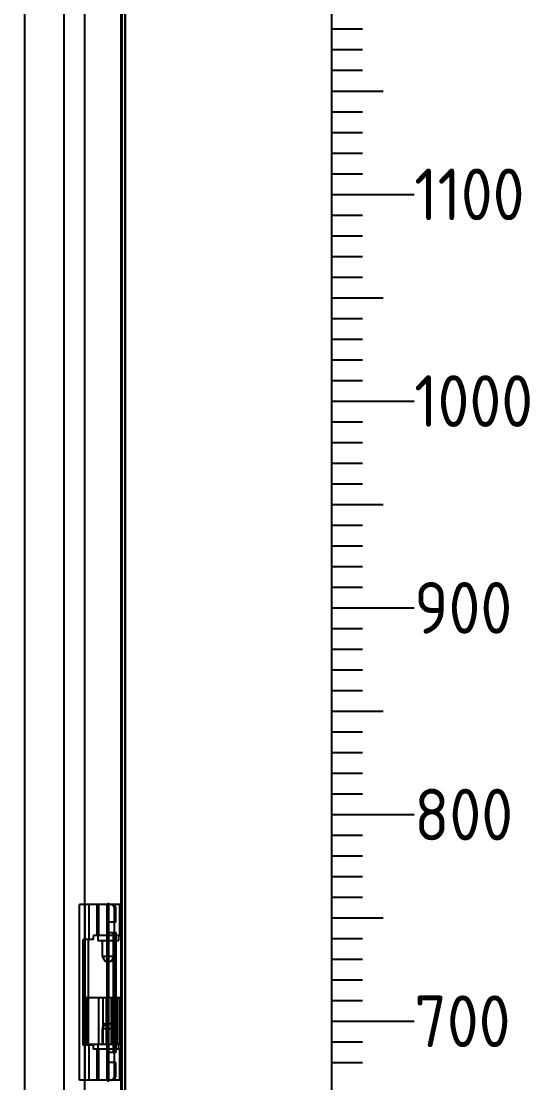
# Model space of a CAD drawing. Header units: millimetres. Extents: x 0 to 69574, y -5 to 41746.
# Drawn here: x 39951 to 40198, y 15439 to 15953 of the extents above; entities that cross this region are included whole.
import ezdxf
from ezdxf.enums import TextEntityAlignment as Align

# ---------------------------------------------------------------- set-up
doc = ezdxf.new("R2010")
doc.units = ezdxf.units.MM
doc.set_wipeout_variables(frame=1)
doc.layers.add('! NO PLOT !', color=7, linetype='Continuous', true_color=0xff75dd, plot=False)
doc.layers.add('000-PI-ORMAR', color=2, linetype='Continuous')
doc.styles.add('PI0', font='isocpeur.ttf', dxfattribs={"width": 0.9})

# ---------------------------------------------------------------- blocks, each defined once
blk = doc.blocks.new('skala_2300')
for p, q in [((0, 1400), (0, 540)), ((0, 1180), (15, 1180)), ((0, 1170), (15, 1170)), ((0, 1160), (15, 1160)), ((0, 1150), (25, 1150)), ((0, 1140), (15, 1140)), ((0, 1130), (15, 1130)), ((0, 1120), (15, 1120)), ((0, 1110), (15, 1110)), ((0, 1100), (40, 1100)), ((0, 1090), (15, 1090)), ((0, 1080), (15, 1080)), ((0, 1070), (15, 1070)), ((0, 1060), (15, 1060)), ((0, 1050), (25, 1050)), ((0, 1040), (15, 1040)), ((0, 1030), (15, 1030)), ((0, 1020), (15, 1020)), ((0, 1010), (15, 1010)), ((0, 1000), (40, 1000)), ((0, 1000), (40, 1000)), ((0, 1000), (40, 1000)), ((0, 1000), (40, 1000)), ((0, 990), (15, 990)), ((0, 980), (15, 980)), ((0, 970), (15, 970)), ((0, 960), (15, 960)), ((0, 950), (25, 950)), ((0, 940), (15, 940)), ((0, 930), (15, 930)), ((0, 920), (15, 920)), ((0, 910), (15, 910)), ((0, 900), (40, 900)), ((0, 890), (15, 890)), ((0, 880), (15, 880)), ((0, 870), (15, 870)), ((0, 860), (15, 860)), ((0, 850), (25, 850)), ((0, 840), (15, 840)), ((0, 830), (15, 830)), ((0, 820), (15, 820)), ((0, 810), (15, 810)), ((0, 800), (40, 800)), ((0, 800), (40, 800)), ((0, 800), (40, 800)), ((0, 800), (40, 800)), ((0, 800), (40, 800)), ((0, 790), (15, 790)), ((0, 780), (15, 780)), ((0, 770), (15, 770)), ((0, 760), (15, 760)), ((0, 750), (25, 750)), ((0, 740), (15, 740)), ((0, 730), (15, 730)), ((0, 720), (15, 720)), ((0, 710), (15, 710)), ((0, 700), (40, 700)), ((0, 690), (15, 690)), ((0, 680), (15, 680))]:
    blk.add_line(p, q)
at = {"style": 'PI0', "width": 0.9}
for s, p in [('1100', (40, 1100)), ('1000', (40, 1000)), ('900', (40, 900)), ('800', (40, 800)), ('700', (40, 700))]:
    blk.add_text(s, height=25, dxfattribs=at).set_placement(p, align=Align.MIDDLE_LEFT)

msp = doc.modelspace()

# ---------------------------------------------------------------- block references
msp.add_blockref('skala_2300', (40101.672, 14768.904))

# ---------------------------------------------------------------- wipeouts: each hides what was drawn before it
msp.add_wipeout([(39609.672, 16761.404), (40000.16, 16761.404), (39999.672, 14778.904), (39609.66, 14776.904)]).dxf.layer = '000-PI-ORMAR'

# ---------------------------------------------------------------- next in the draw order: linework, layer by layer
at = {"layer": '! NO PLOT !'}
for p, q in [((39982.184, 14788.404), (39982.184, 16749.904)), ((39972.184, 14803.404), (39972.184, 16734.904)), ((39953.184, 14849.154), (39953.184, 16689.154))]:
    msp.add_line(p, q, dxfattribs=at)
at = {"layer": '000-PI-ORMAR'}
for p, q in [((40000.172, 16761.404), (40000.172, 14776.904)), ((40001.672, 16761.404), (40001.672, 14776.904)), ((40001.684, 14776.904), (40001.684, 16761.404)), ((40001.684, 14776.904), (40001.684, 16761.404)), ((39999.684, 16759.404), (39999.684, 14778.904)), ((39979.684, 15440.404), (39979.684, 15525.404)), ((39999.127, 15525.404), (39979.684, 15525.404)), ((39982.167, 15508.404), (39982.167, 15525.404)), ((39982.372, 15440.404), (39982.372, 15525.404)), ((39984.265, 15508.404), (39984.265, 15525.404)), ((39988.027, 15525.404), (39988.027, 15510.404)), ((39988.94, 15510.404), (39988.94, 15525.404)), ((39993.048, 15440.404), (39993.048, 15525.404)), ((39993.577, 15496.554), (39993.577, 15526.254)), ((39993.577, 15510.404), (39993.577, 15525.404)), ((39993.795, 15440.404), (39993.795, 15525.404)), ((39996.555, 15523.404), (39997.202, 15523.404)), ((39996.555, 15442.404), (39996.555, 15523.404)), ((39997.202, 15516.904), (39997.202, 15523.404)), ((39999.127, 15510.404), (39999.127, 15525.404)), ((39997.202, 15516.904), (39993.048, 15516.904)), ((39996.559, 15448.904), (39996.559, 15516.904)), ((39981.439, 15457.404), (39981.439, 15508.404)), ((39986.363, 15508.404), (39981.439, 15508.404)), ((39983.901, 15457.404), (39983.901, 15508.404)), ((39999.127, 15510.404), (39986.363, 15510.404)), ((39986.363, 15508.404), (39986.363, 15510.404)), ((39988.477, 15510.404), (39988.477, 15507.904)), ((39988.477, 15507.904), (39998.677, 15507.904)), ((39990.627, 15507.904), (39990.627, 15500.415)), ((39993.048, 15511.904), (39997.283, 15511.904)), ((39996.13, 15453.904), (39996.13, 15511.904)), ((39996.527, 15500.415), (39996.527, 15507.904)), ((39996.849, 15453.904), (39996.849, 15511.904)), ((39997.283, 15453.904), (39997.283, 15511.904)), ((39998.677, 15507.904), (39998.677, 15510.404)), ((39990.627, 15500.415), (39992.077, 15497.904)), ((39990.627, 15500.415), (39996.527, 15500.415)), ((39992.077, 15497.904), (39995.077, 15497.904)), ((39995.077, 15497.904), (39996.527, 15500.415)), ((39982.884, 15480.404), (39999.684, 15480.404)), ((39982.884, 15480.404), (39982.884, 15457.904)), ((39988.834, 15480.404), (39988.834, 15457.904)), ((39990.834, 15480.404), (39990.834, 15457.904)), ((39992.505, 15480.404), (39992.505, 15457.904)), ((39992.862, 15480.404), (39992.862, 15457.904)), ((39995.005, 15480.404), (39995.005, 15457.904)), ((39995.362, 15480.404), (39995.362, 15457.904)), ((39995.723, 15480.404), (39995.723, 15457.904)), ((39996.847, 15480.404), (39996.847, 15457.904)), ((39997.602, 15480.404), (39997.602, 15457.904)), ((39997.723, 15457.904), (39997.723, 15480.404)), ((39998.726, 15480.404), (39998.726, 15457.904)), ((39999.482, 15480.404), (39999.482, 15457.904)), ((39992.077, 15467.904), (39990.627, 15465.392)), ((39992.077, 15467.904), (39995.077, 15467.904)), ((39993.577, 15439.554), (39993.577, 15469.254)), ((39996.527, 15465.392), (39995.077, 15467.904)), ((39990.627, 15465.392), (39996.527, 15465.392)), ((39990.627, 15465.392), (39990.627, 15457.904)), ((39996.527, 15457.904), (39996.527, 15465.392)), ((39986.363, 15457.404), (39981.439, 15457.404)), ((39982.167, 15440.404), (39982.167, 15457.404)), ((39982.884, 15457.904), (39999.684, 15457.904)), ((39984.265, 15440.404), (39984.265, 15457.404)), ((39986.363, 15455.404), (39986.363, 15457.404)), ((39988.477, 15457.904), (39988.477, 15455.404)), ((39998.677, 15455.404), (39998.677, 15457.904)), ((39999.127, 15455.404), (39986.363, 15455.404)), ((39988.027, 15455.404), (39988.027, 15440.404)), ((39988.94, 15440.404), (39988.94, 15455.404)), ((39993.048, 15453.904), (39997.283, 15453.904)), ((39993.577, 15440.404), (39993.577, 15455.404)), ((39999.127, 15440.404), (39999.127, 15455.404)), ((39997.202, 15448.904), (39993.048, 15448.904)), ((39997.202, 15442.404), (39997.202, 15448.904)), ((39996.555, 15442.404), (39997.202, 15442.404)), ((39999.127, 15440.404), (39979.684, 15440.404))]:
    msp.add_line(p, q, dxfattribs=at)
for centre, start_param, end_param in [((39994.623, 15523.404), 4.712389, 6.2831853), ((39995.27, 15523.404), 4.712389, 6.2831853), ((39994.623, 15442.404), 3.1415927, 4.712389), ((39995.27, 15442.404), 3.1415927, 4.712389)]:
    msp.add_ellipse(centre, major_axis=(0, 2), ratio=0.9659258, start_param=start_param, end_param=end_param, dxfattribs=at)

doc.saveas('drawing.dxf')
